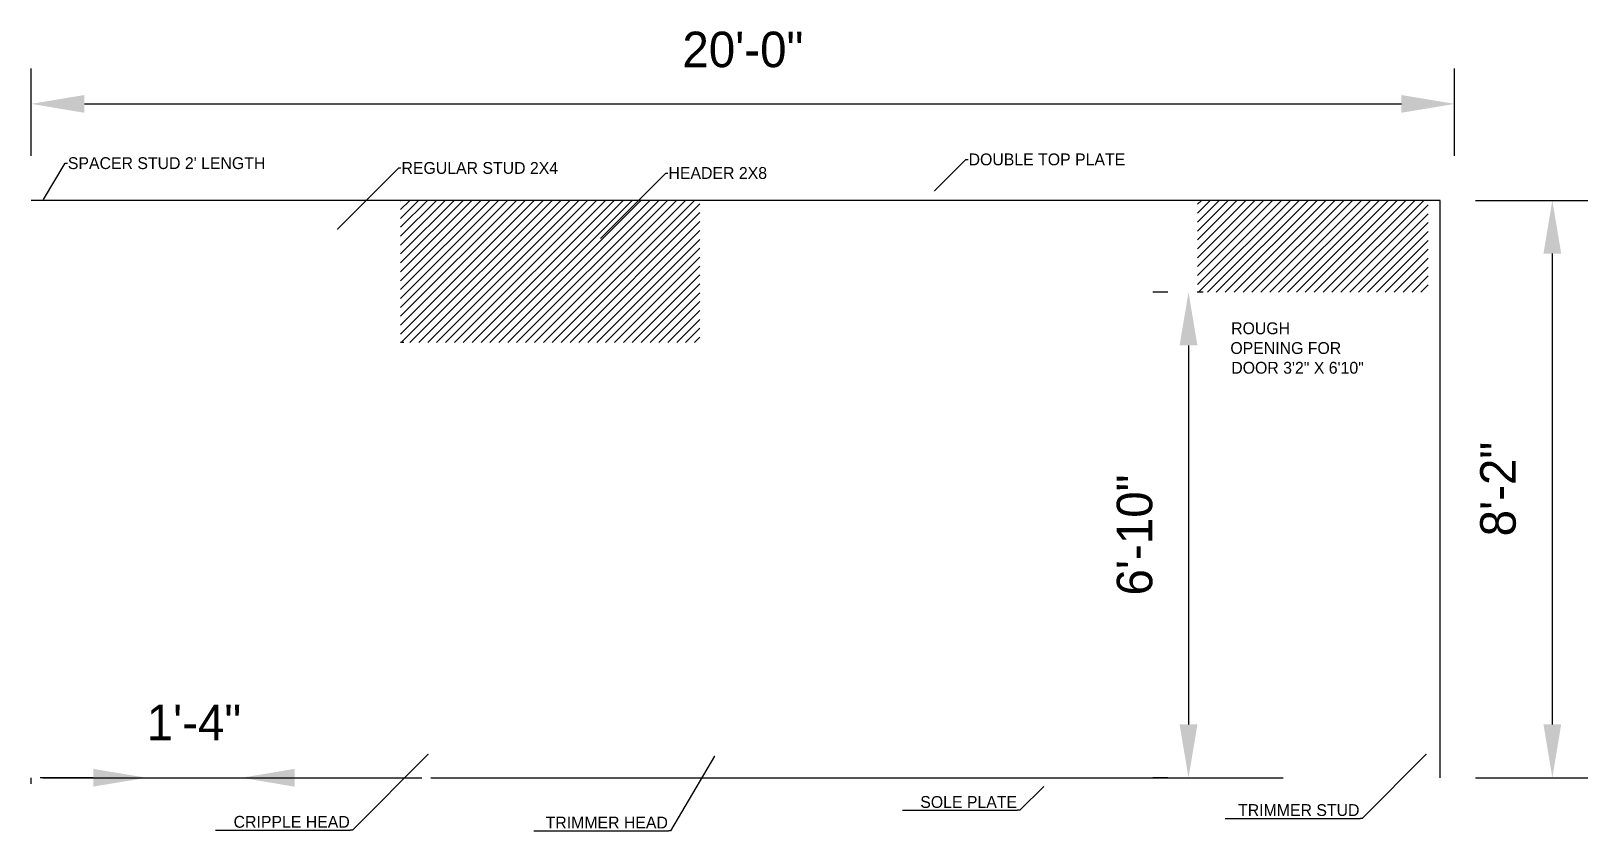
# Model space of a CAD drawing. Header units: inches. Extents: x 185 to 447, y 364 to 499.
import ezdxf

# ---------------------------------------------------------------- set-up
doc = ezdxf.new("R2010")
doc.units = ezdxf.units.IN
doc.header["$MEASUREMENT"] = 0
doc.layers.get('0').update_dxf_attribs({"linetype": 'CONTINUOUS'})
doc.styles.add('bobcat', font='BRADHITC.TTF')
pattern_1 = [(45, (-56.5897, 133.8233), (-0.7489776, 0.7489776), [])]

msp = doc.modelspace()

# ---------------------------------------------------------------- hatches: boundary and pattern name
h = msp.add_hatch()
h.set_pattern_fill('ANSI31', color=256, scale=8.473715)
h.set_pattern_definition(pattern_1)
h.paths.add_polyline_path([(297.27, 446.35), (297.27, 470.28), (246.87, 470.28), (246.87, 446.35), (247.42, 446.35)])
h = msp.add_hatch()
h.set_pattern_fill('ANSI31', color=256, scale=8.473715)
h.set_pattern_definition(pattern_1)
h.paths.add_polyline_path([(419.93, 454.82), (419.93, 470.28), (381.06, 470.28), (381.06, 454.82), (382.05, 454.82)])

# ---------------------------------------------------------------- linework, layer by layer
for p, q in [((184.66, 477.76), (184.66, 492.5)), ((424.38, 477.76), (424.38, 492.5)), ((193.64, 486.52), (415.4, 486.52)), ((421.93, 470.28), (184.66, 470.28)), ((421.93, 373.08), (421.93, 470.28)), ((427.91, 470.28), (446.81, 470.28)), ((440.83, 382.05), (440.83, 461.31)), ((376.07, 454.82), (373.58, 454.82)), ((382.05, 454.82), (381.03, 454.82)), ((247.42, 446.35), (246.84, 446.35)), ((379.56, 445.85), (379.56, 382.05)), ((184.66, 372.08), (184.66, 373.08)), ((195.13, 373.08), (186.16, 373.08)), ((186.66, 373.08), (202.61, 373.08)), ((202.61, 373.08), (218.56, 373.08)), ((204.1, 373.08), (220.05, 373.08)), ((218.56, 373.08), (234.51, 373.08)), ((229.03, 373.08), (238, 373.08)), ((234.51, 373.08), (250.46, 373.08)), ((251.96, 373.08), (267.91, 373.08)), ((267.91, 373.08), (283.86, 373.08)), ((283.86, 373.08), (299.81, 373.08)), ((299.81, 373.08), (315.76, 373.08)), ((315.76, 373.08), (331.71, 373.08)), ((331.71, 373.08), (347.66, 373.08)), ((347.66, 373.08), (363.61, 373.08)), ((363.61, 373.08), (379.56, 373.08)), ((376.07, 373.08), (373.58, 373.08)), ((379.56, 373.08), (395.51, 373.08)), ((427.91, 373.08), (446.81, 373.08))]:
    msp.add_line(p, q)
at = {"linetype": 'ByBlock', "lineweight": -2}
for p, q in [((342.08, 477.17), (342.44, 477.17)), ((190.4, 476.54), (190.76, 476.54)), ((246.58, 475.73), (246.94, 475.73)), ((291.54, 474.88), (291.9, 474.88)), ((351.14, 367.61), (350.78, 367.61)), ((408.8, 366.25), (408.44, 366.25)), ((238.77, 364.27), (238.41, 364.27)), ((292.34, 364.15), (291.98, 364.15))]:
    msp.add_line(p, q, dxfattribs=at)
for points in [[(336.78, 471.88), (342.08, 477.17)], [(186.75, 470.43), (190.4, 476.54)], [(236.27, 465.43), (246.58, 475.73)], [(280.54, 463.88), (291.54, 474.88)], [(251.55, 377.06), (238.77, 364.27)], [(299.76, 376.71), (292.34, 364.15)], [(419.6, 377.05), (408.8, 366.25)], [(355.17, 371.63), (351.14, 367.61)], [(331.42, 367.61), (350.78, 367.61)], [(385.75, 366.25), (408.44, 366.25)], [(215.72, 364.27), (238.41, 364.27)], [(269.29, 364.15), (291.98, 364.15)]]:
    msp.add_lwpolyline(points, dxfattribs=at)
for points in [[(193.64, 488.01), (193.64, 485.02), (184.66, 486.52)], [(415.4, 488.01), (415.4, 485.02), (424.38, 486.52)], [(336.8, 471.85), (336.66, 471.75), (336.76, 471.9)], [(186.78, 470.42), (186.66, 470.28), (186.72, 470.45)], [(439.33, 461.31), (442.32, 461.31), (440.83, 470.28)], [(236.3, 465.4), (236.15, 465.3), (236.25, 465.45)], [(280.56, 463.86), (280.41, 463.76), (280.52, 463.9)], [(378.06, 445.85), (381.06, 445.85), (379.56, 454.82)], [(378.06, 382.05), (381.06, 382.05), (379.56, 373.08)], [(439.33, 382.05), (442.32, 382.05), (440.83, 373.08)], [(251.53, 377.08), (251.68, 377.18), (251.57, 377.03)], [(299.74, 376.73), (299.85, 376.87), (299.79, 376.7)], [(419.58, 377.08), (419.73, 377.18), (419.62, 377.03)], [(195.13, 374.58), (195.13, 371.59), (204.1, 373.08)], [(229.03, 374.58), (229.03, 371.59), (220.05, 373.08)], [(355.15, 371.66), (355.3, 371.76), (355.19, 371.61)]]:
    msp.add_solid(points)

# ---------------------------------------------------------------- texts
at = {"style": 'bobcat'}
for s, height, p in [('ROUGH', 1.994, (386.74, 447.75, 3.49)), ('OPENING FOR', 1.9938, (386.61, 444.42, 3.49)), ('DOOR 3\'2" X 6\'10"', 1.9938, (386.76, 441.1, 3.49))]:
    msp.add_text(s, height=height, dxfattribs=at).set_placement(p)
at = {"char_height": 5.981, "attachment_point": 5, "style": 'bobcat'}
for s, insert in [('\\A1;20\'-0"', (304.52, 495.64)), ('\\A1;1\'-4"', (212.08, 382.4))]:
    msp.add_mtext(s, dxfattribs=dict(at, insert=insert))
for s, insert, char_height, attachment_point in [("SPACER STUD 2' LENGTH", (190.85, 477.54), 1.9938, 1), ('DOUBLE TOP PLATE', (342.53, 478.17), 1.9938, 1), ('REGULAR STUD 2X4', (247.03, 476.73), 1.9938, 1), ('HEADER 2X8', (291.99, 475.88), 1.994, 1), ('SOLE PLATE', (350.69, 370), 1.994, 3), ('TRIMMER STUD', (408.35, 368.64), 1.9938, 3), ('CRIPPLE HEAD', (238.32, 366.66), 1.9938, 3), ('TRIMMER HEAD', (291.89, 366.54), 1.9938, 3)]:
    msp.add_mtext(s, dxfattribs=dict(insert=insert, char_height=char_height, attachment_point=attachment_point))
at = {"char_height": 5.981, "attachment_point": 5, "rotation": 90, "style": 'bobcat'}
for s, insert in [('\\A1;8\'-2"', (431.71, 421.68)), ('\\A1;6\'-10"', (370.51, 413.95))]:
    msp.add_mtext(s, dxfattribs=dict(at, insert=insert))

doc.saveas('drawing.dxf')
